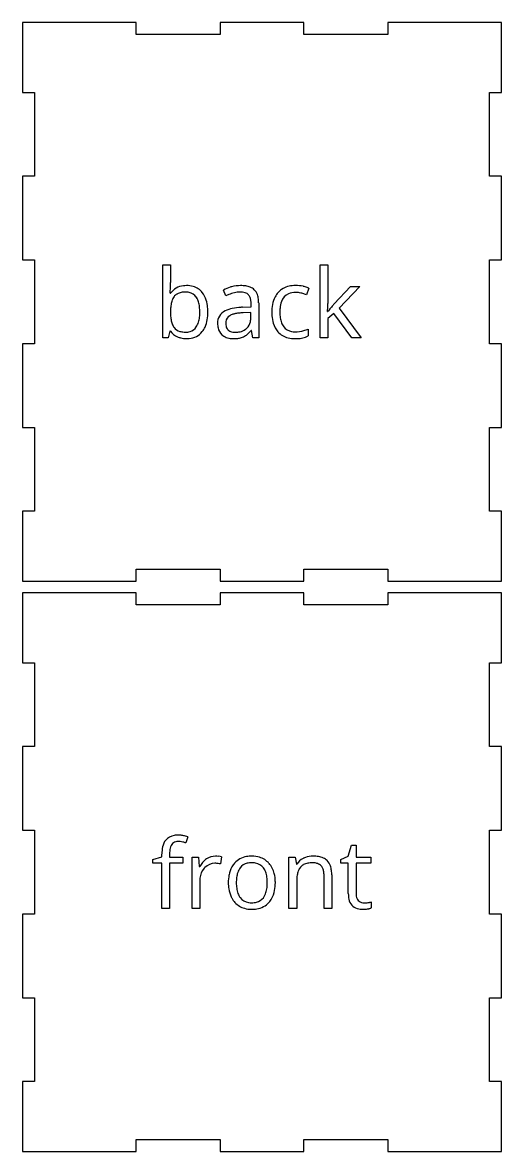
# Model space of a CAD drawing. Header units: millimetres. Extents: x 0 to 326, y 3 to 286.
# Drawn here: x 0 to 120, y 3 to 286 of the extents above; entities that cross this region are included whole.
import ezdxf

# ---------------------------------------------------------------- set-up
doc = ezdxf.new("R2010")
doc.units = ezdxf.units.MM

msp = doc.modelspace()

# ---------------------------------------------------------------- linework, layer by layer
at = {"layer": 'back_labelLayer'}
for p, q in [((35.12, 207), (35.12, 225.23)), ((35.12, 225.23), (37.07, 225.23)), ((37.07, 225.23), (37.07, 220.8)), ((74.6, 207), (74.6, 225.23)), ((74.6, 225.23), (76.52, 225.23)), ((76.52, 225.23), (76.52, 215.57)), ((36.97, 218.13), (37.07, 218.13)), ((50.91, 217.46), (50.31, 218.95)), ((71.74, 219.41), (71.14, 217.76)), ((78.06, 215.45), (82.21, 219.84)), ((84.52, 219.84), (79.31, 214.37)), ((82.21, 219.84), (84.52, 219.84)), ((57.27, 214.7), (57.27, 215.5)), ((59.17, 215.77), (59.17, 207)), ((55.09, 214.63), (57.27, 214.7)), ((57.22, 213.32), (55.28, 213.23)), ((57.22, 212.16), (57.22, 213.32)), ((76.43, 213.57), (76.52, 213.57)), ((77.99, 213.07), (76.52, 211.8)), ((82.52, 207), (77.99, 213.07)), ((79.31, 214.37), (84.88, 207)), ((76.52, 211.8), (76.52, 207)), ((36.52, 207), (35.12, 207)), ((36.93, 208.65), (36.52, 207)), ((37.07, 208.65), (36.93, 208.65)), ((57.34, 208.83), (57.25, 208.83)), ((57.73, 207), (57.34, 208.83)), ((59.17, 207), (57.73, 207)), ((71.55, 209.16), (71.55, 207.43)), ((76.52, 207), (74.6, 207)), ((84.88, 207), (82.52, 207))]:
    msp.add_line(p, q, dxfattribs=at)
for centre, radius, start, end in [((-3.49, 220.77), 40.56, 358.1123, 0.0484), ((12.73, 220.05), 24.32, 355.4717, 355.6528), ((7.8, 220.39), 29.26, 355.7239, 358.1259), ((40.69, 215.6), 4.42, 95.1835, 145.1109), ((40, 215.71), 2.59, 120.1403, 142.4249), ((40.37, 215), 3.38, 100.4469, 119.6701), ((40.78, 212.96), 5.47, 89.5731, 100.7324), ((41.08, 213.41), 6.64, 89.8743, 96.8145), ((40.85, 213.93), 4.5, 78.6781, 90.3749), ((41.16, 214.11), 5.95, 74.2393, 90.5624), ((41.23, 215.55), 2.84, 35.5408, 79.8011), ((41.55, 215.55), 4.45, 38.5631, 74.067), ((40.54, 214.77), 5.73, 16.4709, 38.4075), ((54.57, 211.06), 8.97, 106.3569, 118.335), ((55.33, 208.98), 9.56, 103.6226, 112.432), ((54.95, 209.88), 10.21, 104.5162, 106.549), ((54.67, 211.05), 9.01, 90.0714, 104.6521), ((54.59, 212.12), 6.33, 90.4485, 103.7665), ((54.55, 213.64), 4.81, 83.6507, 90.1753), ((54.7, 211.84), 8.22, 81.568, 90.3249), ((54.75, 215.26), 3.18, 70.5716, 83.9929), ((55.17, 216.39), 1.97, 42.7296, 71.038), ((55.18, 214.93), 5.09, 68.2274, 81.7494), ((55.84, 216.58), 3.31, 47.8683, 68.2934), ((55.95, 216.79), 3.08, 19.2331, 46.6741), ((68.04, 214.78), 5.36, 138.655, 152.6854), ((67.78, 214.97), 5.04, 101.4913, 138.3134), ((67.99, 215.06), 3.26, 114.4266, 161.6633), ((68.29, 214.04), 4.31, 88.7194, 112.5668), ((68.38, 212.44), 7.64, 89.5892, 102.1788), ((68.39, 214.04), 4.31, 87.6749, 89.9748), ((68.43, 211.3), 8.78, 77.7702, 89.9475), ((68.32, 212.78), 5.57, 81.691, 87.5079), ((67.97, 210.35), 8.04, 77.2999, 81.7345), ((67.49, 208.1), 10.34, 74.7802, 77.4497), ((67.95, 209.72), 8.65, 68.3294, 74.8831), ((68.26, 210.38), 9.71, 74.6797, 77.9579), ((69.16, 213.63), 6.34, 70.0946, 74.7386), ((70.01, 215.97), 3.85, 63.5034, 70.1862), ((70.42, 216.82), 2.91, 62.9288, 63.1881), ((47.55, 213.67), 10.47, 171.0668, 177.8457), ((43.21, 214.37), 6.08, 160.8926, 171.2334), ((40.62, 215.3), 3.33, 143.3382, 161.256), ((40.91, 215.32), 3.23, 32.7034, 35.5243), ((40.04, 214.82), 4.23, 15.7779, 32.0151), ((37.25, 214), 7.14, 6.1649, 16.0396), ((37.62, 213.85), 8.79, 5.1338, 16.7973), ((56.61, 205.75), 13.03, 112.2123, 115.9641), ((54.99, 216.29), 2.17, 20.4094, 41.448), ((53.8, 215.83), 3.45, 7.8273, 20.6042), ((51.68, 215.53), 5.59, 359.6933, 8.0036), ((54.16, 216.13), 4.99, 6.3379, 19.6815), ((51.51, 215.79), 7.65, 359.8027, 6.6583), ((73.19, 213.41), 10.73, 169.8978, 180.3689), ((69.46, 214.1), 6.93, 153.0875, 170.1051), ((71.03, 213.86), 6.53, 160.1418, 175.1368), ((53.47, 215.87), 23.06, 357.5042, 358.3307), ((63.56, 215.59), 12.96, 358.2739, 359.8928), ((109.29, 187.67), 41.8, 138.3418, 139.2877), ((52.05, 213.44), 14.99, 177.6176, 180.0426), ((49.93, 213.38), 12.86, 179.7763, 185.7075), ((32.92, 213.5), 11.49, 359.7681, 6.3095), ((33.27, 213.41), 11.15, 353.4935, 0.2205), ((35.02, 213.37), 11.41, 350.6563, 0.338), ((33.94, 213.46), 12.49, 359.8779, 5.4094), ((52.23, 210.69), 3.37, 115.4905, 182.3568), ((53.92, 207.6), 6.89, 101.3568, 117.0799), ((53, 210.73), 2.08, 120.9734, 172.418), ((53.5, 209.97), 2.99, 113.5886, 121.6805), ((54.22, 208.25), 4.86, 102.7995, 113.2433), ((55.27, 201.27), 13.35, 92.4696, 101.7065), ((55.1, 204.53), 8.67, 96.3545, 102.9953), ((55.74, 198.96), 14.28, 91.8565, 96.4478), ((55.66, 195.63), 19, 91.7165, 92.9096), ((74.22, 213.33), 11.76, 179.9388, 183.9815), ((71.06, 213.05), 8.58, 183.5914, 196.354), ((75.23, 213.39), 10.75, 174.531, 180.1549), ((73.9, 213.31), 9.42, 179.7041, 188.0744), ((13.29, 218), 63.29, 356.0329, 356.6443), ((-3.92, 219.16), 80.54, 356.0204, 356.0551), ((38.38, 216.54), 38.16, 356.6325, 357.491), ((85.92, 206.92), 11.52, 142.3234, 144.7075), ((92.06, 202.19), 19.26, 140.4331, 142.3365), ((100.05, 195.61), 29.61, 139.2799, 140.4704), ((44.86, 212.86), 7.76, 185.5925, 194.2051), ((41.61, 212.02), 4.41, 193.943, 208.0218), ((40.29, 211.35), 2.93, 208.5536, 217.5606), ((40.19, 211.3), 2.82, 218.169, 253.8047), ((41.19, 211.23), 2.8, 286.0163, 326.8497), ((39.8, 212.15), 4.47, 326.7105, 343.6662), ((37.2, 212.95), 7.19, 343.4171, 353.6369), ((40.75, 211.94), 5.47, 321.3161, 335.5436), ((39, 212.69), 7.37, 335.8306, 350.8255), ((53.76, 210.51), 4.89, 179.5457, 192.6949), ((52.11, 210.11), 3.2, 192.0828, 227.4521), ((53.98, 210.54), 3.07, 171.2122, 180.2058), ((53.69, 210.5), 2.78, 179.5266, 192.7787), ((52.75, 210.28), 1.81, 192.3264, 222.058), ((53.91, 211.7), 3.26, 314.1892, 347.427), ((52.28, 212.11), 4.94, 346.9178, 0.2825), ((51.03, 212.16), 6.2, 359.8182, 0.0001), ((68.23, 212.18), 5.63, 196.0167, 221.1349), ((70.5, 212.82), 5.99, 187.9315, 200.3885), ((68.67, 212.14), 4.03, 200.4183, 216.6393), ((67.9, 211.59), 3.09, 216.9695, 261.3103), ((40.57, 211.16), 4.31, 215.585, 245.8362), ((40.9, 211.92), 5.13, 245.9802, 255.5456), ((40.71, 212.92), 4.52, 253.1383, 266.8483), ((41.06, 212.67), 5.9, 255.7755, 270.3185), ((40.86, 214.65), 6.25, 266.3776, 270.0511), ((40.9, 212.27), 3.88, 269.3869, 285.8631), ((41.11, 213.36), 6.6, 269.9226, 275.5481), ((41.42, 211.39), 4.61, 274.064, 321.4081), ((52.2, 210.23), 3.35, 227.769, 237.805), ((52.49, 210.75), 3.94, 238.3273, 258.9184), ((52.68, 210.23), 1.73, 222.5805, 229.2547), ((52.91, 210.54), 2.12, 229.7837, 254.2724), ((52.9, 212.74), 5.97, 258.672, 270.4047), ((53.23, 211.59), 3.21, 253.9397, 266.4534), ((52.95, 215.52), 8.75, 269.9539, 273.1491), ((53.33, 212.75), 4.38, 266.0783, 270.059), ((53.37, 213.73), 5.36, 269.5792, 282.0414), ((53.09, 213.38), 6.61, 272.9335, 281.4139), ((53.52, 211.3), 4.49, 281.298, 293.7314), ((53.76, 211.99), 3.58, 281.7121, 306.4594), ((53.85, 210.46), 3.58, 294.3933, 304.7372), ((53.94, 211.71), 3.25, 306.9881, 313.856), ((52.9, 211.81), 5.24, 304.8486, 314.8531), ((50.92, 213.83), 8.06, 314.7445, 321.7072), ((67.67, 211.77), 4.93, 221.7976, 256.802), ((68.25, 214.04), 7.27, 256.4244, 270.489), ((68.24, 213.17), 4.71, 260.1359, 270.2692), ((68.22, 216.61), 8.14, 270.2658, 286.2891), ((68.32, 217.43), 10.67, 269.9655, 272.8643), ((68.48, 214.93), 8.16, 272.598, 282.1878), ((69.05, 212.37), 5.53, 282.0344, 296.9455), ((67.73, 218.45), 10.05, 286.0461, 292.3654)]:
    msp.add_arc(centre, radius, start, end, dxfattribs=at)
at = {"layer": 'back_outsideCutPath'}
for p, q in [((0, 286), (0, 268.5)), ((7.5, 286), (0, 286)), ((28.5, 286), (7.5, 286)), ((28.5, 283), (28.5, 286)), ((70.5, 286), (49.5, 286)), ((49.5, 286), (49.5, 283)), ((70.5, 283), (70.5, 286)), ((120, 286), (91.5, 286)), ((91.5, 286), (91.5, 283)), ((120, 268.5), (120, 286)), ((49.5, 283), (28.5, 283)), ((91.5, 283), (70.5, 283)), ((0, 268.5), (3, 268.5)), ((3, 268.5), (3, 247.5)), ((117, 247.5), (117, 268.5)), ((117, 268.5), (120, 268.5)), ((3, 247.5), (0, 247.5)), ((0, 247.5), (0, 226.5)), ((120, 247.5), (117, 247.5)), ((120, 226.5), (120, 247.5)), ((0, 226.5), (3, 226.5)), ((3, 226.5), (3, 205.5)), ((117, 205.5), (117, 226.5)), ((117, 226.5), (120, 226.5)), ((3, 205.5), (0, 205.5)), ((0, 205.5), (0, 184.5)), ((120, 205.5), (117, 205.5)), ((120, 184.5), (120, 205.5)), ((0, 184.5), (3, 184.5)), ((3, 184.5), (3, 163.5)), ((117, 163.5), (117, 184.5)), ((117, 184.5), (120, 184.5)), ((3, 163.5), (0, 163.5)), ((0, 163.5), (0, 146)), ((120, 163.5), (117, 163.5)), ((120, 146), (120, 163.5)), ((28.5, 146), (28.5, 149)), ((28.5, 149), (49.5, 149)), ((49.5, 149), (49.5, 146)), ((70.5, 146), (70.5, 149)), ((70.5, 149), (91.5, 149)), ((91.5, 149), (91.5, 146)), ((0, 146), (28.5, 146)), ((49.5, 146), (70.5, 146)), ((91.5, 146), (112.5, 146)), ((112.5, 146), (120, 146))]:
    msp.add_line(p, q, dxfattribs=at)
at = {"layer": 'front_labelLayer'}
for p, q in [((41.43, 81.89), (40.93, 80.33)), ((81.63, 77.01), (82.45, 79.76)), ((82.45, 79.76), (83.57, 79.76)), ((83.57, 79.76), (83.57, 76.78)), ((32.61, 76.15), (34.9, 76.85)), ((34.9, 76.85), (34.9, 77.56)), ((36.85, 77.61), (36.85, 76.78)), ((36.85, 76.78), (40.12, 76.78)), ((40.12, 76.78), (40.12, 75.27)), ((42.46, 63.94), (42.46, 76.78)), ((42.46, 76.78), (44.07, 76.78)), ((44.07, 76.78), (44.29, 74.4)), ((49.86, 76.87), (49.59, 75.07)), ((66.76, 63.94), (66.76, 76.78)), ((66.76, 76.78), (68.34, 76.78)), ((68.34, 76.78), (68.65, 75.02)), ((79.79, 76.21), (81.63, 77.01)), ((83.57, 76.78), (87.3, 76.78)), ((87.3, 76.78), (87.3, 75.27)), ((32.61, 75.27), (32.61, 76.15)), ((34.9, 75.27), (32.61, 75.27)), ((34.9, 63.94), (34.9, 75.27)), ((40.12, 75.27), (36.85, 75.27)), ((36.85, 75.27), (36.85, 63.94)), ((44.29, 74.4), (44.38, 74.4)), ((68.65, 75.02), (68.75, 75.02)), ((79.79, 75.27), (79.79, 76.21)), ((81.63, 75.27), (79.79, 75.27)), ((81.63, 67.63), (81.63, 75.27)), ((87.3, 75.27), (83.57, 75.27)), ((83.57, 75.27), (83.57, 67.71)), ((44.41, 70.83), (44.41, 63.94)), ((75.54, 63.94), (75.54, 72.24)), ((77.49, 72.31), (77.49, 63.94)), ((68.7, 70.67), (68.7, 63.94)), ((87.39, 65.54), (87.39, 64.05)), ((36.85, 63.94), (34.9, 63.94)), ((44.41, 63.94), (42.46, 63.94)), ((68.7, 63.94), (66.76, 63.94)), ((77.49, 63.94), (75.54, 63.94))]:
    msp.add_line(p, q, dxfattribs=at)
for centre, radius, start, end in [((38.48, 78.83), 3.41, 98.2552, 139.6203), ((39.01, 76.39), 5.91, 89.6697, 99.9314), ((39.01, 76.03), 6.26, 81.5641, 89.7017), ((38.57, 72.96), 9.37, 75.974, 81.6565), ((42.79, 77.66), 7.88, 167.5776, 180.6587), ((39.08, 78.52), 4.08, 141.7434, 168.2322), ((40.86, 78.12), 3.97, 161.8438, 171.7847), ((39.22, 78.67), 2.25, 145.0689, 162.1802), ((38.75, 78.98), 1.68, 102.7677, 144.338), ((38.98, 78.07), 2.62, 89.4859, 103.4198), ((38.99, 76.51), 4.18, 83.0761, 89.7927), ((38.74, 74.46), 6.25, 76.5184, 83.0217), ((38, 71.35), 9.45, 71.9613, 76.5918), ((37.81, 69.83), 12.59, 73.2964, 76.0946), ((43.52, 77.72), 6.67, 171.6528, 178.4384), ((46.03, 77.62), 9.18, 178.1973, 180.0232), ((48.3, 73.14), 3.88, 89.6797, 124.4406), ((48.34, 68.08), 8.93, 84.9923, 90.1281), ((48.56, 70.49), 6.52, 78.4892, 85.0266), ((56.94, 71.82), 5.15, 99.1759, 137.9833), ((57.44, 69.46), 7.56, 89.7326, 100.076), ((57.54, 70.48), 6.54, 73.5223, 90.5692), ((57.92, 71.87), 5.09, 41.1446, 73.2134), ((72.08, 72.91), 3.94, 116.9443, 147.6526), ((72.49, 72.23), 4.74, 115.8071, 117.6069), ((72.7, 71.74), 5.27, 94.3227, 115.5454), ((72.82, 70.64), 6.37, 89.9579, 94.7109), ((72.87, 69.33), 7.68, 80.5585, 90.3538), ((73.35, 72.11), 4.86, 65.1094, 80.7638), ((73.91, 73.36), 3.5, 46.5585, 64.8782), ((50.11, 71.18), 6.57, 139.4139, 150.6033), ((48.87, 71.06), 4.44, 138.9576, 174.5422), ((48.93, 72.19), 5.02, 124.2322, 139.4161), ((48.99, 70.94), 4.61, 135.6209, 138.8377), ((48.16, 71.87), 3.37, 89.6335, 137.0881), ((48.18, 70.68), 4.56, 87.3437, 89.966), ((48.1, 69.27), 5.97, 81.5884, 87.1916), ((47.72, 66.7), 8.57, 77.4454, 81.636), ((58.22, 71.12), 6.6, 150.7112, 169.4695), ((57.12, 71.68), 5.37, 138.1759, 150.2288), ((57.74, 71.68), 4.02, 142.9026, 162.375), ((56.99, 72.21), 3.1, 103.4685, 142.3119), ((57.37, 70.73), 4.63, 89.4806, 103.8805), ((57.44, 70.46), 4.91, 79.3454, 90.3175), ((57.82, 72.12), 3.2, 37.9578, 80.4006), ((57.16, 71.66), 4.01, 20.0257, 37.4351), ((57.19, 71.24), 6.06, 13.5014, 41.0703), ((72.08, 72.23), 3.18, 140.1519, 160.3146), ((71.71, 72.48), 2.74, 118.5439, 139.1927), ((72.13, 71.66), 3.67, 100.1176, 118.1603), ((72.55, 69.47), 5.89, 89.5933, 100.3718), ((72.61, 70.2), 5.16, 84.0198, 90.1511), ((72.8, 71.87), 3.48, 71.0828, 84.3691), ((73.24, 73.08), 2.19, 43.3791, 71.5386), ((73.12, 73.03), 2.31, 22.7024, 42.342), ((72.08, 72.6), 3.44, 8.4931, 22.658), ((73.96, 73.49), 3.37, 19.3849, 45.5997), ((72.01, 72.75), 5.45, 6.9634, 19.8363), ((50.31, 70.84), 5.9, 173.6908, 180.0883), ((61.65, 70.44), 10.1, 169.2443, 180.3881), ((63.84, 70.41), 10.28, 173.0086, 180.2464), ((60.12, 70.89), 6.53, 162.0653, 173.1675), ((55.18, 70.93), 6.12, 7.744, 20.069), ((51.62, 70.42), 9.71, 359.7076, 7.8973), ((54.36, 70.5), 8.98, 1.1277, 13.88), ((81.16, 70.68), 12.46, 178.0811, 180.0236), ((77.89, 70.83), 9.19, 171.1766, 178.3218), ((74.29, 71.41), 5.54, 159.9534, 171.3801), ((70.05, 72.28), 5.5, 359.6714, 8.6877), ((69, 72.35), 8.49, 359.7631, 7.2116), ((61.28, 70.33), 9.73, 179.7745, 189.0933), ((58.78, 69.91), 7.2, 188.9103, 205.3171), ((63.41, 70.32), 9.85, 179.706, 187.9161), ((59.8, 69.8), 6.2, 187.7639, 200.0977), ((54.61, 69.91), 6.69, 342.3616, 353.7538), ((51.08, 70.33), 10.25, 353.5363, 0.2014), ((56.68, 69.63), 6.6, 330.2507, 349.4116), ((53.3, 70.3), 10.05, 349.1762, 0.3863), ((51.93, 70.37), 11.42, 359.9919, 1.5419), ((58.03, 69.6), 6.39, 205.656, 208.4462), ((57.07, 69.01), 5.27, 207.7947, 238.6758), ((57.81, 69.07), 4.08, 200.0846, 216.9132), ((57.08, 68.55), 3.19, 217.301, 261.7099), ((57.42, 70.16), 4.83, 260.5033, 270.2477), ((57.48, 69.85), 4.52, 269.4482, 284.7256), ((57.84, 68.52), 3.14, 284.5662, 322.6334), ((57.91, 68.94), 5.19, 278.8959, 317.9979), ((57, 69.13), 4.18, 323.0089, 342.639), ((57.72, 69.09), 5.43, 318.144, 329.7566), ((87.74, 67.56), 6.11, 179.3551, 192.8478), ((84.67, 66.73), 2.94, 190.3818, 253.8772), ((87.49, 67.68), 3.92, 179.6417, 189.7506), ((86.11, 67.44), 2.51, 189.5479, 205.7874), ((85.54, 67.18), 1.89, 206.1294, 221.4084), ((85.47, 67.13), 1.81, 221.5949, 262.3505), ((85.63, 67.91), 2.6, 261.3266, 270.1913), ((85.65, 71.7), 6.39, 269.8804, 278.3028), ((85.71, 71.2), 5.89, 278.4155, 279.0082), ((84.99, 75.78), 10.52, 278.959, 280.5104), ((85.68, 72.11), 6.79, 280.4848, 282.6268), ((86.27, 69.45), 4.07, 282.5877, 285.5794), ((86.57, 68.35), 2.93, 285.7245, 286.256), ((57.14, 69.14), 5.42, 238.8116, 253.2428), ((57.35, 69.95), 6.25, 253.5437, 270.4183), ((57.43, 71.26), 7.55, 269.7503, 279.8033), ((85.28, 68.78), 5.08, 253.7848, 270.8852), ((85.35, 68.69), 4.99, 270.0031, 270.7604), ((85.32, 69.77), 6.06, 270.8932, 275.5484), ((85.1, 72.12), 8.43, 275.526, 279.2939), ((85.3, 70.98), 7.28, 279.1863, 280.1142), ((85.63, 69.21), 5.48, 280.007, 283.3735), ((86.11, 67.18), 3.38, 283.3069, 288.1199), ((86.57, 65.78), 1.91, 287.9888, 295.3048)]:
    msp.add_arc(centre, radius, start, end, dxfattribs=at)
at = {"layer": 'front_outsideCutPath'}
for p, q in [((0, 143), (0, 125.5)), ((7.5, 143), (0, 143)), ((28.5, 143), (7.5, 143)), ((28.5, 140), (28.5, 143)), ((70.5, 143), (49.5, 143)), ((49.5, 143), (49.5, 140)), ((70.5, 140), (70.5, 143)), ((120, 143), (91.5, 143)), ((91.5, 143), (91.5, 140)), ((120, 125.5), (120, 143)), ((49.5, 140), (28.5, 140)), ((91.5, 140), (70.5, 140)), ((0, 125.5), (3, 125.5)), ((3, 125.5), (3, 104.5)), ((117, 104.5), (117, 125.5)), ((117, 125.5), (120, 125.5)), ((3, 104.5), (0, 104.5)), ((0, 104.5), (0, 83.5)), ((120, 104.5), (117, 104.5)), ((120, 83.5), (120, 104.5)), ((0, 83.5), (3, 83.5)), ((3, 83.5), (3, 62.5)), ((117, 62.5), (117, 83.5)), ((117, 83.5), (120, 83.5)), ((3, 62.5), (0, 62.5)), ((0, 62.5), (0, 41.5)), ((120, 62.5), (117, 62.5)), ((120, 41.5), (120, 62.5)), ((0, 41.5), (3, 41.5)), ((3, 41.5), (3, 20.5)), ((117, 20.5), (117, 41.5)), ((117, 41.5), (120, 41.5)), ((3, 20.5), (0, 20.5)), ((0, 20.5), (0, 3)), ((120, 20.5), (117, 20.5)), ((120, 3), (120, 20.5)), ((28.5, 3), (28.5, 6)), ((28.5, 6), (49.5, 6)), ((49.5, 6), (49.5, 3)), ((70.5, 3), (70.5, 6)), ((70.5, 6), (91.5, 6)), ((91.5, 6), (91.5, 3)), ((0, 3), (28.5, 3)), ((49.5, 3), (70.5, 3)), ((91.5, 3), (112.5, 3)), ((112.5, 3), (120, 3))]:
    msp.add_line(p, q, dxfattribs=at)

doc.saveas('drawing.dxf')
